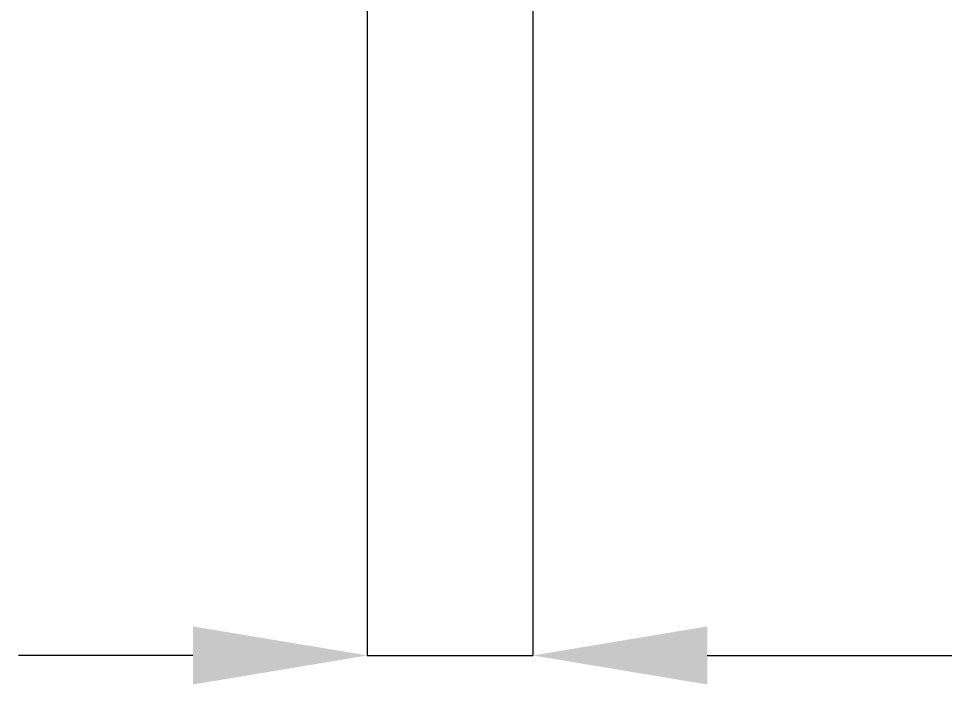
# Model space of a CAD drawing. Extents: x 16296680691 to 16296681342, y -37409617466 to -37409616989.
# Drawn here: x 16296680793.21 to 16296680814.45, y -37409617367.4 to -37409617352.11 of the extents above; entities that cross this region are included whole.
import ezdxf

# ---------------------------------------------------------------- set-up
doc = ezdxf.new("R2010")
doc.units = 0
doc.header["$LTSCALE"] = 10
doc.header["$MEASUREMENT"] = 0
doc.header["$PDMODE"] = 3
doc.header["$PDSIZE"] = -10
doc.layers.get('0').update_dxf_attribs({"linetype": 'CONTINUOUS'})
doc.layers.get('DEFPOINTS').update_dxf_attribs({"linetype": 'CONTINUOUS'})
doc.styles.add('Daelim Dimension', font='')
doc.styles.get('Daelim Dimension').set_extended_font_data('NanumGothic')
doc.dimstyles.new('DEFAULT', dxfattribs={"dimscale": 2, "dimtxt": 2, "dimasz": 2, "dimexe": 0, "dimexo": 2, "dimgap": 1, "dimtad": 1, "dimdec": 1, "dimzin": 9, "dimdsep": 46, "dimtxsty": 'Daelim Dimension', "dimcen": 0.5, "dimclrd": 252, "dimclre": 252, "dimclrt": 3, "dimadec": 1, "dimazin": 0, "dimtfac": 1, "dimtdec": 1, "dimtix": 1, "dimtmove": 0, "dimatfit": 3, "dimfxl": 1, "dimtolj": 1, "dimtzin": 1, "dimlwd": 9, "dimlwe": 9, "dimarcsym": 0})

# ---------------------------------------------------------------- blocks, each defined once
blk = doc.blocks.new('*D14')
at = {"color": 5, "lineweight": 9, "transparency": 16777216}
for p, q in [((16296680805.00526, -37409617341.05175), (16296680805.00526, -37409617366.735207)), ((16296680801.20512, -37409617341.356483), (16296680801.20512, -37409617366.735207)), ((16296680797.20512, -37409617366.735207), (16296680793.20512, -37409617366.735207)), ((16296680801.20512, -37409617366.735207), (16296680805.00526, -37409617366.735207)), ((16296680809.00526, -37409617366.735207), (16296680839.158819, -37409617366.735207))]:
    blk.add_line(p, q, dxfattribs=at)
at = {"color": 5, "transparency": 16777216}
for points in [[(16296680797.20512, -37409617366.068542), (16296680797.20512, -37409617367.401871), (16296680801.20512, -37409617366.735207)], [(16296680809.00526, -37409617366.068542), (16296680809.00526, -37409617367.401871), (16296680805.00526, -37409617366.735207)]]:
    blk.add_solid(points, dxfattribs=at)
at = {"layer": 'DEFPOINTS', "color": 0, "transparency": 16777216}
for p in [(16296680805.00526, -37409617337.05175), (16296680801.20512, -37409617337.356483), (16296680805.00526, -37409617366.735207)]:
    blk.add_point(p, dxfattribs=at)
at = {"color": 7, "transparency": 16777216, "insert": (16296680827.981421, -37409617358.347511), "char_height": 10, "attachment_point": 5, "style": 'Daelim Dimension'}
blk.add_mtext('\\A1;%%C4', dxfattribs=at)

msp = doc.modelspace()

# ---------------------------------------------------------------- dimensions: what is measured, and where the dimension line sits
at = {"color": 7}
dim = msp.add_linear_dim(base=(16296680805.00526, -37409617366.735207), p1=(16296680801.20512, -37409617337.356483), p2=(16296680805.00526, -37409617337.05175), text='%%C4', dimstyle='DEFAULT', override={"dimtxt": 5, "dimclrd": 5, "dimclre": 5, "dimclrt": 7}, dxfattribs=at)
dim.commit()
dim.dimension.update_dxf_attribs({"geometry": '*D14', "text_midpoint": (16296680827.981421, -37409617366.735207), "dimtype": 160})

doc.saveas('drawing.dxf')
